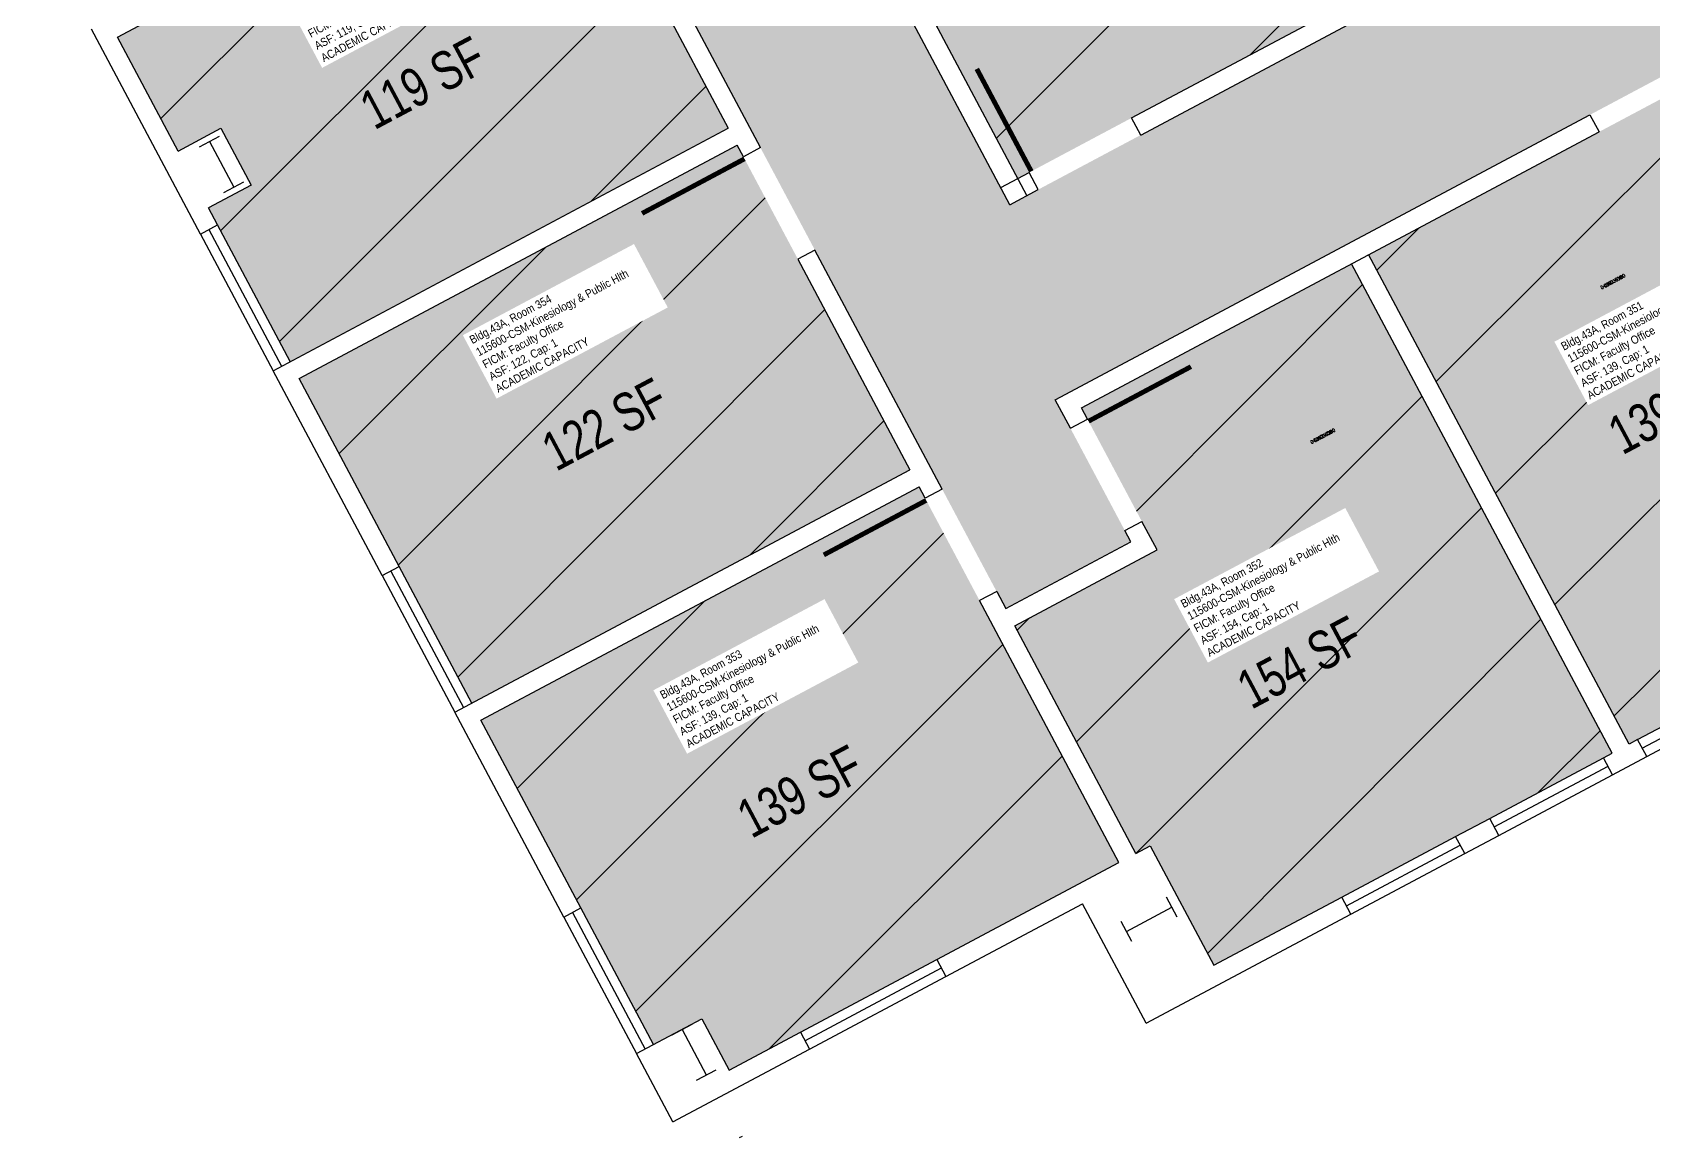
# Model space of a CAD drawing. Header units: inches. Extents: x 69216223 to 69217558, y 27666214 to 27667522.
# Drawn here: x 69216378 to 69216881, y 27666331 to 27666674 of the extents above; entities that cross this region are included whole.
import ezdxf
from ezdxf.enums import TextEntityAlignment as Align

# ---------------------------------------------------------------- set-up
doc = ezdxf.new("R2010")
doc.units = ezdxf.units.IN
doc.header["$LTSCALE"] = 100
doc.header["$MEASUREMENT"] = 0
doc.layers.get('0').update_dxf_attribs({"linetype": 'CONTINUOUS'})
for name, color, linetype in [('A-COLS', 5, 'CONTINUOUS'), ('A-DOOR', 2, 'CONTINUOUS'), ('A-GLAZ', 1, 'CONTINUOUS'), ('A-IDEN-RNUM', 7, 'CONTINUOUS'), ('A-IDEN-SNUM', 4, 'CONTINUOUS'), ('A-IDEN-VNUM', 4, 'CONTINUOUS'), ('A-WALL', 5, 'CONTINUOUS'), ('AREA-TEXT', 3, 'CONTINUOUS'), ('Rooms-Capacity', 4, 'CONTINUOUS'), ('Rooms-Category-Color', 7, 'CONTINUOUS'), ('Rooms-College-Color', 7, 'CONTINUOUS'), ('Rooms-Department-Color', 7, 'CONTINUOUS'), ('Rooms-Division-Color', 7, 'CONTINUOUS'), ('Rooms-Information', 7, 'CONTINUOUS')]:
    doc.layers.add(name, color=color, linetype=linetype)
doc.styles.add('CP_AREA', font='arial.ttf', dxfattribs={"height": 15})
doc.styles.add('CP_ROOMVNUMBER', font='arial.ttf', dxfattribs={"width": 0.85, "height": 0.075})
doc.styles.add('ROOMSNUMBER', font='TXT.SHX', dxfattribs={"height": 1})
pattern_1 = [(45, (0, 0), (-26.516504294, 26.516504294), [])]

# ---------------------------------------------------------------- blocks, each defined once
blk = doc.blocks.new('COL1')
for p, q in [((-0.5, 0.5), (0.5, 0.5)), ((0, 0.5), (0, -0.5)), ((-0.5, -0.5), (0.5, -0.5))]:
    blk.add_line(p, q)

msp = doc.modelspace()

# ---------------------------------------------------------------- hatches: boundary and pattern name
at = {"layer": 'Rooms-Capacity'}
h = msp.add_hatch(dxfattribs=at)
h.set_pattern_fill('ANSI31', color=256, scale=300, style=0)
h.set_pattern_definition(pattern_1)
h.paths.add_polyline_path([(69216810.75, 27666696.05), (69216779.73, 27666754.31), (69216844.17, 27666788.62), (69216814.09, 27666845.11), (69216811.44, 27666843.7), (69216776.14, 27666824.9), (69216763.78, 27666818.32), (69216771.3, 27666804.2), (69216630.07, 27666729.01), (69216683.64, 27666628.38), (69216687.17, 27666630.26), (69216718.95, 27666647.18)])
h = msp.add_hatch(dxfattribs=at)
h.set_pattern_fill('ANSI31', color=256, scale=300, style=0)
h.set_pattern_definition(pattern_1)
h.paths.add_polyline_path([(69216404.26, 27666672.23), (69216423.06, 27666636.92), (69216436.3, 27666643.97), (69216445.7, 27666626.32), (69216432.46, 27666619.27), (69216435.28, 27666613.97), (69216457.83, 27666571.6), (69216593.77, 27666643.98), (69216566.04, 27666696.05), (69216557.21, 27666691.35), (69216552.52, 27666700.18), (69216561.34, 27666704.88), (69216558.99, 27666709.29), (69216542.07, 27666741.07), (69216540.19, 27666744.6)])
h = msp.add_hatch(dxfattribs=at)
h.set_pattern_fill('ANSI31', color=256, scale=300, style=0)
h.set_pattern_definition(pattern_1)
h.paths.add_polyline_path([(69216899.31, 27666661.63), (69216895.78, 27666659.75), (69216864, 27666642.84), (69216792.5, 27666604.77), (69216873.33, 27666452.95), (69216875.98, 27666454.36), (69216911.29, 27666473.16), (69216914.82, 27666475.03), (69216898.84, 27666505.05), (69216920.03, 27666516.33), (69216936.01, 27666486.31), (69216980.14, 27666509.81)])
h = msp.add_hatch(dxfattribs=at)
h.set_pattern_fill('ANSI31', color=256, scale=300, style=0)
h.set_pattern_definition(pattern_1)
h.paths.add_polyline_path([(69216650.16, 27666538.05), (69216615.39, 27666603.37), (69216598.47, 27666635.15), (69216596.59, 27666638.68), (69216460.65, 27666566.31), (69216491.67, 27666508.05), (69216514.23, 27666465.68)])
h = msp.add_hatch(dxfattribs=at)
h.set_pattern_fill('ANSI31', color=256, scale=300, style=0)
h.set_pattern_definition(pattern_1)
h.paths.add_polyline_path([(69216726.85, 27666513.17), (69216682.71, 27666489.68), (69216720.31, 27666419.06), (69216724.72, 27666421.41), (69216744.46, 27666384.34), (69216784.18, 27666405.48), (69216819.49, 27666424.28), (69216830.08, 27666429.92), (69216865.39, 27666448.72), (69216868.04, 27666450.13), (69216787.21, 27666601.95), (69216703.35, 27666557.31), (69216705.23, 27666553.78), (69216722.15, 27666522)])
h = msp.add_hatch(dxfattribs=at)
h.set_pattern_fill('ANSI31', color=256, scale=300, style=0)
h.set_pattern_definition(pattern_1)
h.paths.add_polyline_path([(69216658.52, 27666386.16), (69216715.01, 27666416.24), (69216671.78, 27666497.45), (69216654.86, 27666529.22), (69216652.98, 27666532.76), (69216517.05, 27666460.38), (69216548.06, 27666402.13), (69216570.62, 27666359.76), (69216585.63, 27666367.75), (69216594.08, 27666351.86), (69216616.15, 27666363.61)])
at = {"layer": 'Rooms-Category-Color', "true_color": 0xadadad}
msp.add_hatch(color=253, dxfattribs=at).paths.add_polyline_path([(69216425.51, 27667100.45), (69216377.85, 27667075.07), (69216385.84, 27667060.07), (69216380.54, 27667057.25), (69216679.89, 27666494.97), (69216718.73, 27666515.65), (69216695.24, 27666559.78), (69216966.22, 27666704.06), (69216976.62, 27666682.4), (69216955.44, 27666671.12), (69216972.35, 27666639.35), (69216993.54, 27666650.62), (69217024.08, 27666593.25), (69217094.7, 27666630.84), (69217035.96, 27666741.18), (69217306.06, 27666884.98), (69217329.56, 27666840.85), (69217368.4, 27666861.53), (69217069.04, 27667423.81), (69217063.75, 27667420.99), (69217055.76, 27667435.99), (69217008.09, 27667410.61), (69217263.74, 27666930.43), (69216681.16, 27666620.26)])
at = {"layer": 'Rooms-Category-Color', "true_color": 0xfa9ba3}
for points in [[(69216810.75, 27666696.05), (69216779.73, 27666754.31), (69216844.17, 27666788.62), (69216814.09, 27666845.11), (69216811.44, 27666843.7), (69216776.14, 27666824.9), (69216763.78, 27666818.32), (69216771.3, 27666804.2), (69216630.07, 27666729.01), (69216683.64, 27666628.38), (69216687.17, 27666630.26), (69216718.95, 27666647.18)], [(69216404.26, 27666672.23), (69216423.06, 27666636.92), (69216436.3, 27666643.97), (69216445.7, 27666626.32), (69216432.46, 27666619.27), (69216435.28, 27666613.97), (69216457.83, 27666571.6), (69216593.77, 27666643.98), (69216566.04, 27666696.05), (69216557.21, 27666691.35), (69216552.52, 27666700.18), (69216561.34, 27666704.88), (69216558.99, 27666709.29), (69216542.07, 27666741.07), (69216540.19, 27666744.6)], [(69216899.31, 27666661.63), (69216895.78, 27666659.75), (69216864, 27666642.84), (69216792.5, 27666604.77), (69216873.33, 27666452.95), (69216875.98, 27666454.36), (69216911.29, 27666473.16), (69216914.82, 27666475.03), (69216898.84, 27666505.05), (69216920.03, 27666516.33), (69216936.01, 27666486.31), (69216980.14, 27666509.81)], [(69216650.16, 27666538.05), (69216615.39, 27666603.37), (69216598.47, 27666635.15), (69216596.59, 27666638.68), (69216460.65, 27666566.31), (69216491.67, 27666508.05), (69216514.23, 27666465.68)], [(69216726.85, 27666513.17), (69216682.71, 27666489.68), (69216720.31, 27666419.06), (69216724.72, 27666421.41), (69216744.46, 27666384.34), (69216784.18, 27666405.48), (69216819.49, 27666424.28), (69216830.08, 27666429.92), (69216865.39, 27666448.72), (69216868.04, 27666450.13), (69216787.21, 27666601.95), (69216703.35, 27666557.31), (69216705.23, 27666553.78), (69216722.15, 27666522)], [(69216658.52, 27666386.16), (69216715.01, 27666416.24), (69216671.78, 27666497.45), (69216654.86, 27666529.22), (69216652.98, 27666532.76), (69216517.05, 27666460.38), (69216548.06, 27666402.13), (69216570.62, 27666359.76), (69216585.63, 27666367.75), (69216594.08, 27666351.86), (69216616.15, 27666363.61)]]:
    msp.add_hatch(color=241, dxfattribs=at).paths.add_polyline_path(points)
at = {"layer": 'Rooms-College-Color', "true_color": 0xadadad}
msp.add_hatch(color=253, dxfattribs=at).paths.add_polyline_path([(69216425.51, 27667100.45), (69216377.85, 27667075.07), (69216385.84, 27667060.07), (69216380.54, 27667057.25), (69216679.89, 27666494.97), (69216718.73, 27666515.65), (69216695.24, 27666559.78), (69216966.22, 27666704.06), (69216976.62, 27666682.4), (69216955.44, 27666671.12), (69216972.35, 27666639.35), (69216993.54, 27666650.62), (69217024.08, 27666593.25), (69217094.7, 27666630.84), (69217035.96, 27666741.18), (69217306.06, 27666884.98), (69217329.56, 27666840.85), (69217368.4, 27666861.53), (69217069.04, 27667423.81), (69217063.75, 27667420.99), (69217055.76, 27667435.99), (69217008.09, 27667410.61), (69217263.74, 27666930.43), (69216681.16, 27666620.26)])
at = {"layer": 'Rooms-College-Color', "true_color": 0xffe090}
for points in [[(69216810.75, 27666696.05), (69216779.73, 27666754.31), (69216844.17, 27666788.62), (69216814.09, 27666845.11), (69216811.44, 27666843.7), (69216776.14, 27666824.9), (69216763.78, 27666818.32), (69216771.3, 27666804.2), (69216630.07, 27666729.01), (69216683.64, 27666628.38), (69216687.17, 27666630.26), (69216718.95, 27666647.18)], [(69216404.26, 27666672.23), (69216423.06, 27666636.92), (69216436.3, 27666643.97), (69216445.7, 27666626.32), (69216432.46, 27666619.27), (69216435.28, 27666613.97), (69216457.83, 27666571.6), (69216593.77, 27666643.98), (69216566.04, 27666696.05), (69216557.21, 27666691.35), (69216552.52, 27666700.18), (69216561.34, 27666704.88), (69216558.99, 27666709.29), (69216542.07, 27666741.07), (69216540.19, 27666744.6)], [(69216899.31, 27666661.63), (69216895.78, 27666659.75), (69216864, 27666642.84), (69216792.5, 27666604.77), (69216873.33, 27666452.95), (69216875.98, 27666454.36), (69216911.29, 27666473.16), (69216914.82, 27666475.03), (69216898.84, 27666505.05), (69216920.03, 27666516.33), (69216936.01, 27666486.31), (69216980.14, 27666509.81)], [(69216650.16, 27666538.05), (69216615.39, 27666603.37), (69216598.47, 27666635.15), (69216596.59, 27666638.68), (69216460.65, 27666566.31), (69216491.67, 27666508.05), (69216514.23, 27666465.68)], [(69216726.85, 27666513.17), (69216682.71, 27666489.68), (69216720.31, 27666419.06), (69216724.72, 27666421.41), (69216744.46, 27666384.34), (69216784.18, 27666405.48), (69216819.49, 27666424.28), (69216830.08, 27666429.92), (69216865.39, 27666448.72), (69216868.04, 27666450.13), (69216787.21, 27666601.95), (69216703.35, 27666557.31), (69216705.23, 27666553.78), (69216722.15, 27666522)], [(69216658.52, 27666386.16), (69216715.01, 27666416.24), (69216671.78, 27666497.45), (69216654.86, 27666529.22), (69216652.98, 27666532.76), (69216517.05, 27666460.38), (69216548.06, 27666402.13), (69216570.62, 27666359.76), (69216585.63, 27666367.75), (69216594.08, 27666351.86), (69216616.15, 27666363.61)]]:
    msp.add_hatch(color=41, dxfattribs=at).paths.add_polyline_path(points)
at = {"layer": 'Rooms-Department-Color', "true_color": 0xacacac}
msp.add_hatch(color=253, dxfattribs=at).paths.add_polyline_path([(69216425.51, 27667100.45), (69216377.85, 27667075.07), (69216385.84, 27667060.07), (69216380.54, 27667057.25), (69216679.89, 27666494.97), (69216718.73, 27666515.65), (69216695.24, 27666559.78), (69216966.22, 27666704.06), (69216976.62, 27666682.4), (69216955.44, 27666671.12), (69216972.35, 27666639.35), (69216993.54, 27666650.62), (69217024.08, 27666593.25), (69217094.7, 27666630.84), (69217035.96, 27666741.18), (69217306.06, 27666884.98), (69217329.56, 27666840.85), (69217368.4, 27666861.53), (69217069.04, 27667423.81), (69217063.75, 27667420.99), (69217055.76, 27667435.99), (69217008.09, 27667410.61), (69217263.74, 27666930.43), (69216681.16, 27666620.26)])
at = {"layer": 'Rooms-Department-Color', "true_color": 0xffe090}
for points in [[(69216810.75, 27666696.05), (69216779.73, 27666754.31), (69216844.17, 27666788.62), (69216814.09, 27666845.11), (69216811.44, 27666843.7), (69216776.14, 27666824.9), (69216763.78, 27666818.32), (69216771.3, 27666804.2), (69216630.07, 27666729.01), (69216683.64, 27666628.38), (69216687.17, 27666630.26), (69216718.95, 27666647.18)], [(69216404.26, 27666672.23), (69216423.06, 27666636.92), (69216436.3, 27666643.97), (69216445.7, 27666626.32), (69216432.46, 27666619.27), (69216435.28, 27666613.97), (69216457.83, 27666571.6), (69216593.77, 27666643.98), (69216566.04, 27666696.05), (69216557.21, 27666691.35), (69216552.52, 27666700.18), (69216561.34, 27666704.88), (69216558.99, 27666709.29), (69216542.07, 27666741.07), (69216540.19, 27666744.6)], [(69216899.31, 27666661.63), (69216895.78, 27666659.75), (69216864, 27666642.84), (69216792.5, 27666604.77), (69216873.33, 27666452.95), (69216875.98, 27666454.36), (69216911.29, 27666473.16), (69216914.82, 27666475.03), (69216898.84, 27666505.05), (69216920.03, 27666516.33), (69216936.01, 27666486.31), (69216980.14, 27666509.81)], [(69216650.16, 27666538.05), (69216615.39, 27666603.37), (69216598.47, 27666635.15), (69216596.59, 27666638.68), (69216460.65, 27666566.31), (69216491.67, 27666508.05), (69216514.23, 27666465.68)], [(69216726.85, 27666513.17), (69216682.71, 27666489.68), (69216720.31, 27666419.06), (69216724.72, 27666421.41), (69216744.46, 27666384.34), (69216784.18, 27666405.48), (69216819.49, 27666424.28), (69216830.08, 27666429.92), (69216865.39, 27666448.72), (69216868.04, 27666450.13), (69216787.21, 27666601.95), (69216703.35, 27666557.31), (69216705.23, 27666553.78), (69216722.15, 27666522)], [(69216658.52, 27666386.16), (69216715.01, 27666416.24), (69216671.78, 27666497.45), (69216654.86, 27666529.22), (69216652.98, 27666532.76), (69216517.05, 27666460.38), (69216548.06, 27666402.13), (69216570.62, 27666359.76), (69216585.63, 27666367.75), (69216594.08, 27666351.86), (69216616.15, 27666363.61)]]:
    msp.add_hatch(color=41, dxfattribs=at).paths.add_polyline_path(points)
at = {"layer": 'Rooms-Division-Color', "true_color": 0xadadad}
msp.add_hatch(color=253, dxfattribs=at).paths.add_polyline_path([(69216425.51, 27667100.45), (69216377.85, 27667075.07), (69216385.84, 27667060.07), (69216380.54, 27667057.25), (69216679.89, 27666494.97), (69216718.73, 27666515.65), (69216695.24, 27666559.78), (69216966.22, 27666704.06), (69216976.62, 27666682.4), (69216955.44, 27666671.12), (69216972.35, 27666639.35), (69216993.54, 27666650.62), (69217024.08, 27666593.25), (69217094.7, 27666630.84), (69217035.96, 27666741.18), (69217306.06, 27666884.98), (69217329.56, 27666840.85), (69217368.4, 27666861.53), (69217069.04, 27667423.81), (69217063.75, 27667420.99), (69217055.76, 27667435.99), (69217008.09, 27667410.61), (69217263.74, 27666930.43), (69216681.16, 27666620.26)])
at = {"layer": 'Rooms-Division-Color', "true_color": 0xffe090}
for points in [[(69216810.75, 27666696.05), (69216779.73, 27666754.31), (69216844.17, 27666788.62), (69216814.09, 27666845.11), (69216811.44, 27666843.7), (69216776.14, 27666824.9), (69216763.78, 27666818.32), (69216771.3, 27666804.2), (69216630.07, 27666729.01), (69216683.64, 27666628.38), (69216687.17, 27666630.26), (69216718.95, 27666647.18)], [(69216404.26, 27666672.23), (69216423.06, 27666636.92), (69216436.3, 27666643.97), (69216445.7, 27666626.32), (69216432.46, 27666619.27), (69216435.28, 27666613.97), (69216457.83, 27666571.6), (69216593.77, 27666643.98), (69216566.04, 27666696.05), (69216557.21, 27666691.35), (69216552.52, 27666700.18), (69216561.34, 27666704.88), (69216558.99, 27666709.29), (69216542.07, 27666741.07), (69216540.19, 27666744.6)], [(69216899.31, 27666661.63), (69216895.78, 27666659.75), (69216864, 27666642.84), (69216792.5, 27666604.77), (69216873.33, 27666452.95), (69216875.98, 27666454.36), (69216911.29, 27666473.16), (69216914.82, 27666475.03), (69216898.84, 27666505.05), (69216920.03, 27666516.33), (69216936.01, 27666486.31), (69216980.14, 27666509.81)], [(69216650.16, 27666538.05), (69216615.39, 27666603.37), (69216598.47, 27666635.15), (69216596.59, 27666638.68), (69216460.65, 27666566.31), (69216491.67, 27666508.05), (69216514.23, 27666465.68)], [(69216726.85, 27666513.17), (69216682.71, 27666489.68), (69216720.31, 27666419.06), (69216724.72, 27666421.41), (69216744.46, 27666384.34), (69216784.18, 27666405.48), (69216819.49, 27666424.28), (69216830.08, 27666429.92), (69216865.39, 27666448.72), (69216868.04, 27666450.13), (69216787.21, 27666601.95), (69216703.35, 27666557.31), (69216705.23, 27666553.78), (69216722.15, 27666522)], [(69216658.52, 27666386.16), (69216715.01, 27666416.24), (69216671.78, 27666497.45), (69216654.86, 27666529.22), (69216652.98, 27666532.76), (69216517.05, 27666460.38), (69216548.06, 27666402.13), (69216570.62, 27666359.76), (69216585.63, 27666367.75), (69216594.08, 27666351.86), (69216616.15, 27666363.61)]]:
    msp.add_hatch(color=41, dxfattribs=at).paths.add_polyline_path(points)

# ---------------------------------------------------------------- linework, layer by layer
at = {"layer": 'A-DOOR'}
for points in [[(69216687.83, 27666630.61, 1.5, 1.5, 0), (69216670.91, 27666662.39, 0, 0, 0), (69216671.58, 27666662.74, 0, 0, -0.414214), (69216719.65, 27666645.85, 0, 0, -0.414214)], [(69216895.12, 27666659.4, 1.5, 1.5, 0), (69216912.04, 27666627.63, 0, 0, 0), (69216911.37, 27666627.27, 0, 0, -0.414214), (69216863.3, 27666644.16, 0, 0, -0.414214)], [(69216598.82, 27666634.49, 1.5, 1.5, 0), (69216567.04, 27666617.57, 0, 0, 0), (69216567.4, 27666616.91, 0, 0, 0.414214), (69216616.71, 27666604.08, 0, 0, 0.414214)], [(69216705.58, 27666553.11, 1.5, 1.5, 0), (69216737.36, 27666570.03, 0, 0, 0), (69216737.71, 27666569.37, 0, 0, -0.414214), (69216720.83, 27666521.29, 0, 0, -0.414214)], [(69216655.21, 27666528.56, 1.5, 1.5, 0), (69216623.44, 27666511.64, 0, 0, 0), (69216623.79, 27666510.98, 0, 0, 0.414214), (69216673.1, 27666498.15, 0, 0, 0.414214)]]:
    msp.add_lwpolyline(points, format="xyseb", dxfattribs=at)
at = {"layer": 'A-GLAZ'}
for p, q in [((69216432.63, 27666612.56), (69216455.19, 27666570.19)), ((69216457.83, 27666571.6), (69216435.28, 27666613.97)), ((69216429.98, 27666611.15), (69216452.54, 27666568.78)), ((69216489.02, 27666506.64), (69216511.58, 27666464.27)), ((69216514.23, 27666465.68), (69216491.67, 27666508.05)), ((69216486.37, 27666505.23), (69216508.93, 27666462.86)), ((69216875.98, 27666454.36), (69216911.29, 27666473.16)), ((69216877.39, 27666451.71), (69216912.7, 27666470.51)), ((69216878.8, 27666449.06), (69216914.11, 27666467.86)), ((69216830.08, 27666429.92), (69216865.39, 27666448.72)), ((69216831.49, 27666427.27), (69216866.8, 27666446.07)), ((69216832.9, 27666424.62), (69216868.21, 27666443.42)), ((69216784.18, 27666405.48), (69216819.49, 27666424.28)), ((69216785.59, 27666402.84), (69216820.9, 27666421.63)), ((69216787, 27666400.19), (69216822.31, 27666418.98)), ((69216570.62, 27666359.76), (69216548.06, 27666402.13)), ((69216542.77, 27666399.31), (69216565.32, 27666356.94)), ((69216545.41, 27666400.72), (69216567.97, 27666358.35)), ((69216616.15, 27666363.61), (69216658.52, 27666386.16)), ((69216617.56, 27666360.96), (69216659.93, 27666383.52)), ((69216618.97, 27666358.31), (69216661.34, 27666380.87))]:
    msp.add_line(p, q, dxfattribs=at)
at = {"layer": 'A-WALL'}
for p, q in [((69216681.16, 27666620.26), (69216587.64, 27666795.92)), ((69216404.26, 27666672.23), (69216540.19, 27666744.6)), ((69216686.46, 27666623.08), (69216630.07, 27666729.01)), ((69216603.76, 27666637.97), (69216571.34, 27666698.87)), ((69216566.04, 27666696.05), (69216593.77, 27666643.98)), ((69216718.95, 27666647.18), (69216810.75, 27666696.05)), ((69216721.77, 27666641.88), (69216822.39, 27666695.46)), ((69216429.98, 27666611.15), (69216396.14, 27666674.71)), ((69216423.06, 27666636.92), (69216404.26, 27666672.23)), ((69216695.24, 27666559.78), (69216861.18, 27666648.13)), ((69216861.18, 27666648.13), (69216864, 27666642.84)), ((69216423.06, 27666636.92), (69216436.3, 27666643.97)), ((69216436.3, 27666643.97), (69216445.7, 27666626.32)), ((69216452.54, 27666568.78), (69216593.77, 27666643.98)), ((69216703.35, 27666557.31), (69216864, 27666642.84)), ((69216721.77, 27666641.88), (69216718.95, 27666647.18)), ((69216460.65, 27666566.31), (69216596.59, 27666638.68)), ((69216598.47, 27666635.15), (69216596.59, 27666638.68)), ((69216603.76, 27666637.97), (69216598.47, 27666635.15)), ((69216678.34, 27666625.56), (69216687.17, 27666630.26)), ((69216689.99, 27666624.96), (69216687.17, 27666630.26)), ((69216445.7, 27666626.32), (69216432.46, 27666619.27)), ((69216681.16, 27666620.26), (69216689.99, 27666624.96)), ((69216435.28, 27666613.97), (69216432.46, 27666619.27)), ((69216429.98, 27666611.15), (69216435.28, 27666613.97)), ((69216620.68, 27666606.19), (69216615.39, 27666603.37)), ((69216615.39, 27666603.37), (69216650.16, 27666538.05)), ((69216660.16, 27666532.04), (69216620.68, 27666606.19)), ((69216873.33, 27666452.95), (69216792.5, 27666604.77)), ((69216868.04, 27666450.13), (69216787.21, 27666601.95)), ((69216486.37, 27666505.23), (69216452.54, 27666568.78)), ((69216491.67, 27666508.05), (69216460.65, 27666566.31)), ((69216699.94, 27666550.96), (69216695.24, 27666559.78)), ((69216705.23, 27666553.78), (69216703.35, 27666557.31)), ((69216699.94, 27666550.96), (69216705.23, 27666553.78)), ((69216508.93, 27666462.86), (69216650.16, 27666538.05)), ((69216517.05, 27666460.38), (69216652.98, 27666532.76)), ((69216654.86, 27666529.22), (69216652.98, 27666532.76)), ((69216660.16, 27666532.04), (69216654.86, 27666529.22)), ((69216716.85, 27666519.18), (69216722.15, 27666522)), ((69216726.85, 27666513.17), (69216722.15, 27666522)), ((69216718.73, 27666515.65), (69216716.85, 27666519.18)), ((69216679.89, 27666494.97), (69216718.73, 27666515.65)), ((69216682.71, 27666489.68), (69216726.85, 27666513.17)), ((69216486.37, 27666505.23), (69216491.67, 27666508.05)), ((69216677.08, 27666500.27), (69216671.78, 27666497.45)), ((69216715.01, 27666416.24), (69216671.78, 27666497.45)), ((69216677.08, 27666500.27), (69216679.89, 27666494.97)), ((69216720.31, 27666419.06), (69216682.71, 27666489.68)), ((69216542.77, 27666399.31), (69216508.93, 27666462.86)), ((69216548.06, 27666402.13), (69216517.05, 27666460.38)), ((69216875.98, 27666454.36), (69216873.33, 27666452.95)), ((69216878.8, 27666449.06), (69216875.98, 27666454.36)), ((69216865.39, 27666448.72), (69216868.04, 27666450.13)), ((69216868.21, 27666443.42), (69216865.39, 27666448.72)), ((69216868.21, 27666443.42), (69216878.8, 27666449.06)), ((69216819.49, 27666424.28), (69216830.08, 27666429.92)), ((69216832.9, 27666424.62), (69216830.08, 27666429.92)), ((69216720.31, 27666419.06), (69216724.72, 27666421.41)), ((69216724.72, 27666421.41), (69216744.46, 27666384.34)), ((69216822.31, 27666418.98), (69216819.49, 27666424.28)), ((69216822.31, 27666418.98), (69216832.9, 27666424.62)), ((69216658.52, 27666386.16), (69216715.01, 27666416.24)), ((69216542.77, 27666399.31), (69216548.06, 27666402.13)), ((69216661.34, 27666380.87), (69216703.71, 27666403.42)), ((69216723.45, 27666366.35), (69216703.71, 27666403.42)), ((69216744.46, 27666384.34), (69216784.18, 27666405.48)), ((69216787, 27666400.19), (69216784.18, 27666405.48)), ((69216723.45, 27666366.35), (69216787, 27666400.19)), ((69216658.52, 27666386.16), (69216661.34, 27666380.87)), ((69216565.32, 27666356.94), (69216585.63, 27666367.75)), ((69216585.63, 27666367.75), (69216594.08, 27666351.86)), ((69216594.08, 27666351.86), (69216616.15, 27666363.61)), ((69216616.15, 27666363.61), (69216618.97, 27666358.31)), ((69216576.6, 27666335.75), (69216565.32, 27666356.94)), ((69216576.6, 27666335.75), (69216618.97, 27666358.31)), ((69216597.3, 27666330.91), (69216598.19, 27666331.38)), ((69216597.3, 27666330.91), (69216598.19, 27666331.38))]:
    msp.add_line(p, q, dxfattribs=at)

# ---------------------------------------------------------------- block references
at = {"layer": 'A-COLS', "yscale": 15.99999999947438}
for p, xscale, zscale, rotation in [((69216436.58, 27666632.8), 6.999999996274711, 6.999999996274711, 28.03065466847922), ((69216724.41, 27666398.59), 7.00000000046566, 7.00000000046566, 118.0306546684792), ((69216583.21, 27666357.39), 6.999999996274711, 6.999999996274711, 28.03065466847922)]:
    msp.add_blockref('COL1', p, dxfattribs=dict(at, xscale=xscale, zscale=zscale, rotation=rotation))

# ---------------------------------------------------------------- texts
at = {"layer": 'A-IDEN-RNUM', "style": 'ROOMSNUMBER'}
for s, p in [('0351-00', (69216868.32, 27666596.42)), ('0354-00', (69216539.02, 27666580.84)), ('0352-00', (69216778.29, 27666548.49)), ('0353-00', (69216597.76, 27666470.5))]:
    msp.add_text(s, height=1, rotation=28.0307, dxfattribs=at).set_placement(p, align=Align.MIDDLE)
at = {"layer": 'A-IDEN-SNUM', "style": 'ROOMSNUMBER'}
for s, p in [('043A035100', (69216868.32, 27666596.42)), ('043A035400', (69216539.02, 27666580.84)), ('043A035200', (69216778.29, 27666548.49)), ('043A035300', (69216597.76, 27666470.5))]:
    msp.add_text(s, height=1, rotation=28.0307, dxfattribs=at).set_placement(p, align=Align.MIDDLE)
at = {"layer": 'A-IDEN-VNUM', "style": 'CP_ROOMVNUMBER'}
for s, p in [('355', (69216484.5, 27666683.23)), ('354', (69216539.02, 27666580.84)), ('351', (69216873.96, 27666576.81)), ('352', (69216759.37, 27666498.77)), ('353', (69216597.76, 27666470.5))]:
    msp.add_text(s, height=18, rotation=28.0307, dxfattribs=at).set_placement(p, align=Align.MIDDLE)
at = {"layer": 'AREA-TEXT', "style": 'CP_AREA', "width": 0.75}
for s, p in [('119 SF', (69216499.01, 27666658.1)), ('139 SF', (69216886.32, 27666557.29)), ('122 SF', (69216555.41, 27666552.18)), ('154 SF', (69216771.16, 27666478.35)), ('139 SF', (69216616.03, 27666438.31))]:
    msp.add_text(s, height=12, rotation=28.0307, dxfattribs=at).set_placement(p, align=Align.MIDDLE_CENTER)

# ---------------------------------------------------------------- next in the draw order: texts
at = {"layer": 'Rooms-Information', "char_height": 2.57143, "width": 57.6, "attachment_point": 7, "rotation": 28.0307, "style": 'CP_ROOMVNUMBER', "bg_fill": 3, "box_fill_scale": 1.5, "bg_fill_color": 256, "bg_fill_true_color": 13158600, "bg_fill_transparency": 0}
for s, insert in [('Bldg.43A, Room 355^M^J115600-CSM-Kinesiology & Public Hlth^M^JFICM: Faculty Office^M^JASF: 119, Cap: 1^M^JACADEMIC CAPACITY', (69216468.3, 27666664.41)), ('Bldg.43A, Room 354^M^J115600-CSM-Kinesiology & Public Hlth^M^JFICM: Faculty Office^M^JASF: 122, Cap: 1^M^JACADEMIC CAPACITY', (69216522.44, 27666561.82)), ('Bldg.43A, Room 351^M^J115600-CSM-Kinesiology & Public Hlth^M^JFICM: Faculty Office^M^JASF: 139, Cap: 1^M^JACADEMIC CAPACITY', (69216861.17, 27666559.8)), ('Bldg.43A, Room 352^M^J115600-CSM-Kinesiology & Public Hlth^M^JFICM: Faculty Office^M^JASF: 154, Cap: 1^M^JACADEMIC CAPACITY', (69216743.17, 27666479.95)), ('Bldg.43A, Room 353^M^J115600-CSM-Kinesiology & Public Hlth^M^JFICM: Faculty Office^M^JASF: 139, Cap: 1^M^JACADEMIC CAPACITY', (69216581.56, 27666451.68))]:
    msp.add_mtext(s, dxfattribs=dict(at, insert=insert))

doc.saveas('drawing.dxf')
